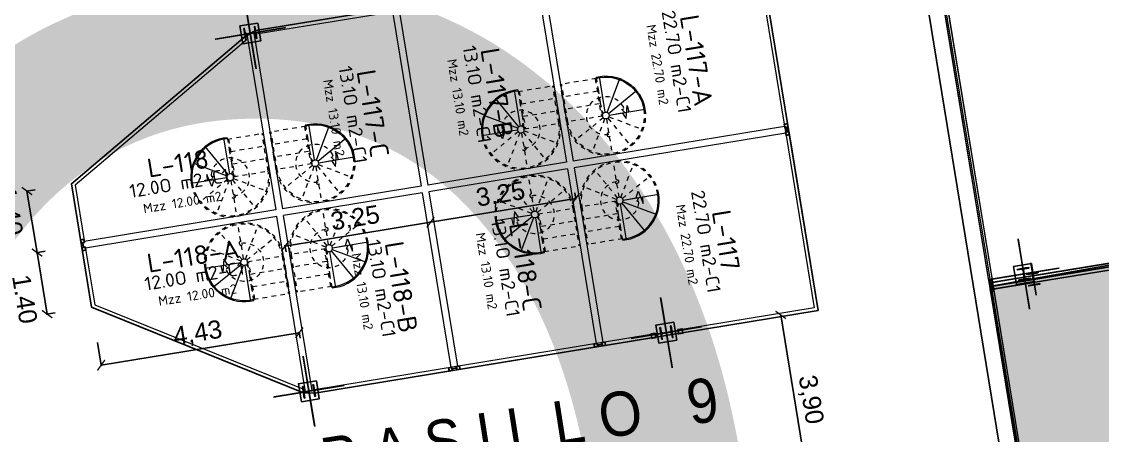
# Model space of a CAD drawing. Header units: metres. Extents: x 2 to 659295185, y -28 to 1124222152.
# Drawn here: x 655526.82 to 655550.69, y 1126626.97 to 1126636.1 of the extents above; entities that cross this region are included whole.
import ezdxf
from ezdxf.enums import TextEntityAlignment as Align

# ---------------------------------------------------------------- set-up
doc = ezdxf.new("R2010")
doc.units = ezdxf.units.M
doc.header["$MEASUREMENT"] = 0
for name, pattern in [('ACAD_ISO03W100', [30, 12, -18]), ('CCSM_C1_CUERPO BJ$0$CONTINUA', [0]), ('CCSM_C1_CUERPO HP$0$CONTINUA', [0]), ('CONTINUA', [0]), ('DASHDOT', [1, 0.5, -0.25, 0, -0.25]), ('HIDDEN', [0.375, 0.25, -0.125])]:
    doc.linetypes.add(name, pattern=pattern)
doc.layers.get('0').update_dxf_attribs({"linetype": 'CONTINUOUS'})
for name, color, linetype in [('A-PARED', 2, 'CONTINUA'), ('CCSM_C1_CUERPO BJ$0$A-AREAS COMERCIALES', 151, 'CONTINUOUS'), ('CCSM_C1_CUERPO BJ$0$A-FRENTE DE LOCAL', 4, 'CONTINUOUS'), ('CCSM_C1_CUERPO BJ$0$A-LOCAL ID', 7, 'CONTINUOUS'), ('CCSM_C1_CUERPO BJ$0$A-PARED', 2, 'CCSM_C1_CUERPO BJ$0$CONTINUA'), ('CCSM_C1_CUERPO BJ$0$ID_AREA EXACTA', 7, 'CONTINUOUS'), ('CCSM_C1_CUERPO BJ$0$ID_Nº LOCAL', 7, 'CONTINUOUS'), ('CCSM_C1_CUERPO BJ$0$ID_RUBRO', 7, 'CONTINUOUS'), ('CCSM_C1_CUERPO CK$0$A-FRENTE DE LOCAL', 4, 'CONTINUOUS'), ('CCSM_C1_CUERPO HP$0$A-MARCOS LOCALES', 4, 'CONTINUOUS'), ('CCSM_C1_CUERPO HP$0$A-PARED', 2, 'CCSM_C1_CUERPO HP$0$CONTINUA'), ('E_COTAS EJES J', 8, 'CONTINUOUS'), ('MESAS DE FERIA', 7, 'CONTINUOUS'), ('TERRENO DE TABACALERA', 50, 'CONTINUOUS'), ('TEXTOS', 7, 'CONTINUOUS')]:
    doc.layers.add(name, color=color, linetype=linetype)
doc.layers.add('XREF ESCALERAS', color=252, linetype='CONTINUOUS', lineweight=0)
doc.styles.add('ARIAL', font='txt')
doc.styles.add('CCSM_C1_CUERPO BJ$0$ROMANS', font='romans__.ttf')
doc.styles.add('CCSM_C1_CUERPO BJ$0$sigo', font='arial.ttf', dxfattribs={"width": 0.9})
doc.styles.get("Standard").update_dxf_attribs({"font": 'tahoma.ttf'})
doc.dimstyles.new('ISO-25', dxfattribs={"dimtxt": 2.5, "dimasz": 2.5, "dimexe": 1.25, "dimexo": 0.625, "dimtad": 1, "dimtxsty": 'Standard', "dimcen": 2.5, "dimadec": 0, "dimazin": 0, "dimtfac": 1, "dimtmove": 0, "dimatfit": 3, "dimfxl": 1, "dimarcsym": 0})

# ---------------------------------------------------------------- blocks, each defined once
blk = doc.blocks.new('Columna')
at = {"layer": 'A-PARED', "color": 0, "linetype": 'DASHDOT', "ltscale": 1.5}
blk.add_line((492.48, -544.392), (492.48, -543.668), dxfattribs=at)
at = {"layer": 'A-PARED', "color": 0, "linetype": 'DASHDOT'}
blk.add_line((492.713, -544.03), (492.246, -544.03), dxfattribs=at)
at = {"layer": 'A-PARED', "color": 6, "ltscale": 0.01}
blk.add_lwpolyline([(492.605, -544.16), (492.355, -544.16), (492.355, -544.15), (492.475, -544.15), (492.475, -543.91), (492.355, -543.91), (492.355, -543.9), (492.605, -543.9), (492.605, -543.91), (492.485, -543.91), (492.485, -544.15), (492.605, -544.15)], close=True, dxfattribs=at)
blk = doc.blocks.new('CCSM_C1_CUERPO BJ$0$IDENT LOCAL')
at = {"style": 'CCSM_C1_CUERPO BJ$0$ROMANS'}
for tag, height, p in [('AREA-EXACTA', 0.5, (0.587, 0.096)), ('NºLOCAL', 0.7, (1.17, 0.119)), ('RUBRO', 0.35, (0, 0)), ('USO', 0.35, (-0.587, -0.096))]:
    blk.add_attdef(tag, text='', height=height, rotation=279.3085, dxfattribs=at).set_placement(p, align=Align.BOTTOM_CENTER)
blk = doc.blocks.new('TUBO3X3')
at = {"layer": 'CCSM_C1_CUERPO HP$0$A-MARCOS LOCALES'}
for points in [[(-0.05, 0.012), (0.025, 0.012), (0.025, 0.087), (-0.05, 0.087)], [(-0.045, 0.017), (0.02, 0.017), (0.02, 0.082), (-0.045, 0.082)]]:
    blk.add_lwpolyline(points, close=True, dxfattribs=at)
blk = doc.blocks.new('SEPARADOR MINILOCAL')
at = {"layer": 'CCSM_C1_CUERPO HP$0$A-MARCOS LOCALES'}
for p, q in [((0.538, -0.043), (0.638, -0.043)), ((0.538, -0.048), (0.638, -0.048))]:
    blk.add_line(p, q, dxfattribs=at)
for p in [(0.513, -0.095), (0.688, -0.095)]:
    blk.add_blockref('TUBO3X3', p, dxfattribs=at)
blk = doc.blocks.new('4X4')
at = {"layer": 'CCSM_C1_CUERPO HP$0$A-MARCOS LOCALES'}
for points in [[(72.9, -0.215), (73, -0.215), (73, -0.115), (72.9, -0.115)], [(72.905, -0.21), (72.995, -0.21), (72.995, -0.12), (72.905, -0.12)]]:
    blk.add_lwpolyline(points, close=True, dxfattribs=at)
blk = doc.blocks.new('COLUMNAS MZZ LOCATEL')
at = {"color": 8}
for p, q in [((0, -0.774), (0, 0.774)), ((0.789, 0), (-0.789, 0))]:
    blk.add_line(p, q, dxfattribs=at)
blk.add_lwpolyline([(-0.2, 0.2), (0.2, 0.2), (0.2, -0.2), (-0.2, -0.2)], close=True)
blk = doc.blocks.new('_ArchTick')
at = {"color": 0, "linetype": 'ByBlock', "const_width": 0.15}
blk.add_lwpolyline([(-0.5, -0.5), (0.5, 0.5)], dxfattribs=at)
blk = doc.blocks.new('*D2141')
at = {"layer": 'MESAS DE FERIA', "color": 0, "lineweight": -2, "transparency": 16777216}
for p, q in [((655543.581, 1126629.631), (655543.561, 1126629.628)), ((655544.21, 1126625.78), (655543.581, 1126629.631)), ((655544.21, 1126625.78), (655544.19, 1126625.776))]:
    blk.add_line(p, q, dxfattribs=at)
at = {"layer": 'MESAS DE FERIA', "color": 0, "lineweight": -2, "transparency": 16777216, "xscale": 0.2, "yscale": 0.2, "zscale": 0.2}
for p, rotation in [((655543.581, 1126629.631), 99.2772897983029), ((655544.21, 1126625.78), 279.2772897983029)]:
    blk.add_blockref('_ArchTick', p, dxfattribs=dict(at, rotation=rotation))
at = {"layer": 'MESAS DE FERIA', "color": 0, "transparency": 16777216, "insert": (655544.225, 1126627.759), "char_height": 0.4, "attachment_point": 5, "rotation": 279.2773, "style": 'ARIAL'}
blk.add_mtext('3,90', dxfattribs=at)
blk = doc.blocks.new('ESCA')
at = {"linetype": 'ACAD_ISO03W100', "ltscale": 0.002}
for p, q in [((0.475, 0.975), (0.475, 1.775)), ((0.437, 0.965), (0.037, 1.658)), ((0.512, 0.965), (0.912, 1.658)), ((0.41, 0.937), (-0.283, 1.337)), ((0.54, 0.937), (1.233, 1.337)), ((-0.4, 0.9), (-0.4, 0.6)), ((0.4, 0.9), (-0.4, 0.9)), ((-0.375, 0.9), (-0.375, 0.06)), ((0.375, 0.06), (0.375, 0.9)), ((0.4, 0.857), (0.4, 0.9)), ((0.4, 0.77), (0.4, 0.857)), ((0.4, 0.6), (0.4, 0.77)), ((-0.4, 0.6), (-0.4, 0.3)), ((0.375, 0.62), (-0.375, 0.62)), ((0.4, 0.3), (0.4, 0.6)), ((-0.4, 0.3), (-0.4, 0.06)), ((0.375, 0.34), (-0.375, 0.34)), ((0.4, 0.035), (0.4, 0.3)), ((0.4, 0.06), (-0.4, 0.06))]:
    blk.add_line(p, q, dxfattribs=at)
for p, q in [((0.437, 0.965), (0.422, 0.953)), ((0.456, 0.972), (0.437, 0.965)), ((0.475, 0.975), (0.456, 0.972)), ((0.494, 0.972), (0.475, 0.975)), ((0.512, 0.965), (0.494, 0.972)), ((0.528, 0.953), (0.512, 0.965)), ((0.403, 0.919), (0.4, 0.9)), ((0.4, 0.9), (0.403, 0.881)), ((0.41, 0.862), (0.4, 0.857)), ((0.437, 0.835), (0.4, 0.77)), ((0.41, 0.937), (0.403, 0.919)), ((0.403, 0.881), (0.41, 0.862)), ((0.422, 0.953), (0.41, 0.937)), ((0.41, 0.862), (0.422, 0.847)), ((0.422, 0.847), (0.437, 0.835)), ((0.437, 0.835), (0.456, 0.828)), ((0.456, 0.828), (0.475, 0.825)), ((0.475, 0.825), (0.494, 0.828)), ((0.475, 0.825), (0.475, 0.025)), ((0.494, 0.828), (0.512, 0.835)), ((0.512, 0.835), (0.528, 0.847)), ((0.512, 0.835), (0.912, 0.142)), ((0.54, 0.937), (0.528, 0.953)), ((0.528, 0.847), (0.54, 0.862)), ((0.547, 0.919), (0.54, 0.937)), ((0.54, 0.862), (0.547, 0.881)), ((0.54, 0.862), (1.233, 0.463)), ((0.55, 0.9), (0.547, 0.919)), ((0.547, 0.881), (0.55, 0.9)), ((0.55, 0.9), (1.35, 0.9)), ((0.4, 0.028), (0.4, 0.035))]:
    blk.add_line(p, q)
for points in [[(0.71, 0.9), (0.841, 0.9), (0.907, 1.039), (0.976, 0.754), (0.991, 0.9)], [(0.9, 0.9), (0.848, 0.826), (0.892, 0.817)]]:
    blk.add_lwpolyline(points)
blk.add_circle((0.475, 1.325), 0.0433, dxfattribs=at)
for radius, start, end in [(0.875, 0, 180), (0.85, 0, 180), (0.425, 90, 0)]:
    blk.add_arc((0.475, 0.9), radius, start, end, dxfattribs=at)
for radius, start in [(0.875, 265.0829), (0.85, 264.9379)]:
    blk.add_arc((0.475, 0.9), radius, start, 0)
blk = doc.blocks.new('*D2142')
at = {"layer": 'MESAS DE FERIA', "color": 0, "lineweight": -2, "transparency": 16777216}
for p, q in [((655539.036, 1126632.325), (655539.059, 1126632.181)), ((655539.056, 1126632.201), (655535.848, 1126631.675)), ((655535.848, 1126631.675), (655535.845, 1126631.695))]:
    blk.add_line(p, q, dxfattribs=at)
at = {"layer": 'MESAS DE FERIA', "color": 0, "lineweight": -2, "transparency": 16777216, "xscale": 0.2, "yscale": 0.2, "zscale": 0.2}
for p, rotation in [((655539.056, 1126632.201), 9.30859276273944), ((655535.848, 1126631.675), 189.3085927627395)]:
    blk.add_blockref('_ArchTick', p, dxfattribs=dict(at, rotation=rotation))
at = {"layer": 'MESAS DE FERIA', "color": 0, "transparency": 16777216, "insert": (655537.398, 1126632.267), "char_height": 0.4, "attachment_point": 5, "rotation": 9.3086, "style": 'ARIAL'}
blk.add_mtext('3,25', dxfattribs=at)
blk = doc.blocks.new('*D2143')
at = {"layer": 'MESAS DE FERIA', "color": 0, "lineweight": -2, "transparency": 16777216}
for p, q in [((655535.848, 1126631.675), (655532.636, 1126631.149)), ((655535.848, 1126631.675), (655535.845, 1126631.695)), ((655532.657, 1126631.026), (655532.633, 1126631.169))]:
    blk.add_line(p, q, dxfattribs=at)
at = {"layer": 'MESAS DE FERIA', "color": 0, "lineweight": -2, "transparency": 16777216, "xscale": 0.2, "yscale": 0.2, "zscale": 0.2}
for p, rotation in [((655535.848, 1126631.675), 9.30859276273944), ((655532.636, 1126631.149), 189.3085927627395)]:
    blk.add_blockref('_ArchTick', p, dxfattribs=dict(at, rotation=rotation))
at = {"layer": 'MESAS DE FERIA', "color": 0, "transparency": 16777216, "insert": (655534.188, 1126631.741), "char_height": 0.4, "attachment_point": 5, "rotation": 9.3086, "style": 'ARIAL'}
blk.add_mtext('3,25', dxfattribs=at)
blk = doc.blocks.new('*D2144')
at = {"layer": 'MESAS DE FERIA', "color": 0, "lineweight": -2, "transparency": 16777216}
for p, q in [((655532.95, 1126629.238), (655528.573, 1126628.521)), ((655532.97, 1126629.115), (655532.946, 1126629.258)), ((655528.573, 1126628.521), (655528.577, 1126628.501))]:
    blk.add_line(p, q, dxfattribs=at)
at = {"layer": 'MESAS DE FERIA', "color": 0, "lineweight": -2, "transparency": 16777216, "xscale": 0.2, "yscale": 0.2, "zscale": 0.2}
for p, rotation in [((655532.95, 1126629.238), 9.30859276273944), ((655528.573, 1126628.521), 189.3085927627395)]:
    blk.add_blockref('_ArchTick', p, dxfattribs=dict(at, rotation=rotation))
at = {"layer": 'MESAS DE FERIA', "color": 0, "transparency": 16777216, "insert": (655530.708, 1126629.208), "char_height": 0.4, "attachment_point": 5, "rotation": 9.3086, "style": 'ARIAL'}
blk.add_mtext('4,43', dxfattribs=at)
blk = doc.blocks.new('*D2172')
at = {"layer": 'MESAS DE FERIA', "color": 0, "lineweight": -2, "transparency": 16777216}
for p, q in [((655527.113, 1126632.392), (655526.916, 1126632.36)), ((655526.935, 1126632.363), (655527.158, 1126631.006)), ((655527.335, 1126631.036), (655527.138, 1126631.003))]:
    blk.add_line(p, q, dxfattribs=at)
at = {"layer": 'MESAS DE FERIA', "color": 0, "lineweight": -2, "transparency": 16777216, "xscale": 0.2, "yscale": 0.2, "zscale": 0.2}
for p, rotation in [((655526.935, 1126632.363), 99.30859275615718), ((655527.158, 1126631.006), 279.3085927561572)]:
    blk.add_blockref('_ArchTick', p, dxfattribs=dict(at, rotation=rotation))
at = {"layer": 'MESAS DE FERIA', "color": 0, "transparency": 16777216, "insert": (655526.569, 1126631.92), "char_height": 0.4, "attachment_point": 5, "rotation": 279.3086, "style": 'ARIAL'}
blk.add_mtext('1.40', dxfattribs=at)
blk = doc.blocks.new('*D2147')
at = {"layer": 'MESAS DE FERIA', "color": 0, "lineweight": -2, "transparency": 16777216}
for p, q in [((655527.335, 1126631.036), (655527.138, 1126631.003)), ((655527.38, 1126629.649), (655527.158, 1126631.006)), ((655527.558, 1126629.679), (655527.361, 1126629.646))]:
    blk.add_line(p, q, dxfattribs=at)
at = {"layer": 'MESAS DE FERIA', "color": 0, "lineweight": -2, "transparency": 16777216, "xscale": 0.2, "yscale": 0.2, "zscale": 0.2}
for p, rotation in [((655527.158, 1126631.006), 99.30859275615718), ((655527.38, 1126629.649), 279.3085927561572)]:
    blk.add_blockref('_ArchTick', p, dxfattribs=dict(at, rotation=rotation))
at = {"layer": 'MESAS DE FERIA', "color": 0, "transparency": 16777216, "insert": (655526.887, 1126629.979), "char_height": 0.4, "attachment_point": 5, "rotation": 279.3086, "style": 'ARIAL'}
blk.add_mtext('1.40', dxfattribs=at)

msp = doc.modelspace()

# ---------------------------------------------------------------- hatches: boundary and pattern name
msp.add_hatch(color=4).paths.add_polyline_path([(655550.2146, 1126618.417), (655554.4214, 1126619.1066), (655554.4093, 1126619.1806), (655555.8353, 1126619.4143), (655553.8917, 1126631.272), (655548.2315, 1126630.2689), (655550.1752, 1126618.4105)])

# ---------------------------------------------------------------- linework, layer by layer
for points in [[(655550.2146, 1126618.417), (655554.4214, 1126619.1066), (655554.4093, 1126619.1806), (655555.8353, 1126619.4143), (655553.8917, 1126631.272), (655548.2315, 1126630.2689), (655550.1752, 1126618.4105), (655550.2146, 1126618.417)], [(655552.4034, 1126630.9526), (655553.0505, 1126627.0048), (655548.8835, 1126626.3218), (655548.2315, 1126630.2689), (655552.4034, 1126630.9526)]]:
    msp.add_lwpolyline(points)
at = {"layer": 'A-PARED', "lineweight": 5}
for p, q in [((655549.1549, 1126630.4956), (655573.4833, 1126634.4832)), ((655548.2588, 1126630.3494), (655549.1449, 1126630.4946)), ((655548.2831, 1126630.2014), (655548.2588, 1126630.3494)), ((655548.2831, 1126630.2014), (655549.1692, 1126630.3466))]:
    msp.add_line(p, q, dxfattribs=at)
at = {"layer": 'CCSM_C1_CUERPO BJ$0$A-AREAS COMERCIALES', "lineweight": 5}
msp.add_lwpolyline([(655569.7353, 1126658.2886), (655572.2418, 1126642.9965), (655572.4876, 1126641.4968), (655573.5778, 1126634.4205), (655569.2721, 1126633.7194), (655567.7062, 1126633.4685), (655548.2343, 1126630.2519), (655546.914, 1126638.3068), (655552.6603, 1126639.2487), (655550.0681, 1126655.0653)], close=True, dxfattribs=at)
at = {"layer": 'CCSM_C1_CUERPO BJ$0$A-FRENTE DE LOCAL', "lineweight": 5}
msp.add_line((655543.0354, 1126637.638), (655543.6583, 1126633.8376), dxfattribs=at)
for points in [[(655548.8239, 1126626.4384), (655546.2527, 1126642.1252)], [(655546.3267, 1126642.1373), (655548.8979, 1126626.4505)], [(655548.1767, 1126630.3866), (655546.8997, 1126638.1778)], [(655546.9737, 1126638.1899), (655548.2507, 1126630.3988)], [(655543.0973, 1126637.7241), (655543.7323, 1126633.8497)], [(655531.9841, 1126635.9027), (655539.4191, 1126637.1213)], [(655531.9962, 1126635.8287), (655539.4312, 1126637.0473)], [(655528.1316, 1126631.2167), (655527.9172, 1126632.5243), (655531.752, 1126635.7729)], [(655531.7662, 1126635.6866), (655527.9981, 1126632.4945), (655528.2056, 1126631.2288)], [(655543.6988, 1126633.5909), (655544.3216, 1126629.7905)], [(655543.7728, 1126633.603), (655544.4078, 1126629.7286)], [(655533.0404, 1126627.9127), (655528.3637, 1126629.8006), (655528.1477, 1126631.118)], [(655528.2217, 1126631.1301), (655528.4309, 1126629.8544), (655533.0262, 1126627.9993)], [(655544.3216, 1126629.7905), (655541.4083, 1126629.313)], [(655544.4078, 1126629.7286), (655541.4204, 1126629.2389)], [(655540.7175, 1126629.1998), (655533.2825, 1126627.9812)], [(655540.7296, 1126629.1257), (655533.2946, 1126627.9072)]]:
    msp.add_lwpolyline(points, dxfattribs=at)
at = {"layer": 'CCSM_C1_CUERPO BJ$0$A-PARED', "lineweight": 5}
for p, q in [((655538.2183, 1126636.8485), (655538.8493, 1126632.9988)), ((655538.3663, 1126636.8728), (655538.9973, 1126633.023)), ((655535.0073, 1126636.3222), (655535.6383, 1126632.4724)), ((655535.1553, 1126636.3464), (655535.7863, 1126632.4967)), ((655531.7947, 1126635.8249), (655532.4303, 1126631.9467)), ((655531.9427, 1126635.8491), (655532.5784, 1126631.9709)), ((655543.6664, 1126633.7883), (655538.9973, 1126633.023)), ((655543.6907, 1126633.6402), (655539.0216, 1126632.875)), ((655538.8493, 1126632.9988), (655535.7863, 1126632.4967)), ((655538.8736, 1126632.8507), (655535.8106, 1126632.3487)), ((655538.8736, 1126632.8507), (655539.5046, 1126629.0009)), ((655539.0216, 1126632.875), (655539.6526, 1126629.0252)), ((655535.6383, 1126632.4725), (655532.5784, 1126631.9709)), ((655535.6626, 1126632.3244), (655532.6026, 1126631.8228)), ((655535.6626, 1126632.3244), (655536.2936, 1126628.4746)), ((655535.8106, 1126632.3487), (655536.4416, 1126628.4989)), ((655532.4303, 1126631.9467), (655528.2015, 1126631.2536)), ((655532.4546, 1126631.7986), (655528.2258, 1126631.1055)), ((655533.0875, 1126627.9376), (655532.4546, 1126631.7986)), ((655533.2355, 1126627.9619), (655532.6026, 1126631.8229)), ((655528.2258, 1126631.1053), (655528.2258, 1126631.1055)), ((655539.6526, 1126629.0252), (655539.5046, 1126629.0009)), ((655536.4416, 1126628.4989), (655536.2936, 1126628.4746))]:
    msp.add_line(p, q, dxfattribs=at)
msp.add_lwpolyline([(655543.6664, 1126633.7883), (655543.6907, 1126633.6402)], dxfattribs=at)
at = {"layer": 'CCSM_C1_CUERPO CK$0$A-FRENTE DE LOCAL', "lineweight": 5}
for p, q in [((655548.2172, 1126630.1399), (655548.8238, 1126626.4388)), ((655548.2912, 1126630.152), (655548.8978, 1126626.4509))]:
    msp.add_line(p, q, dxfattribs=at)
at = {"layer": 'CCSM_C1_CUERPO HP$0$A-PARED'}
for p, q in [((655548.1849, 1126630.3366), (655573.4855, 1126634.4836)), ((655548.2092, 1126630.1886), (655553.9159, 1126631.124))]:
    msp.add_line(p, q, dxfattribs=at)
at = {"layer": 'E_COTAS EJES J'}
for p, q in [((655531.7426, 1126636.6041), (655531.9929, 1126635.0772)), ((655531.7426, 1126636.6041), (655531.9929, 1126635.0772)), ((655532.6462, 1126635.9682), (655531.0893, 1126635.713)), ((655532.6462, 1126635.9682), (655531.0893, 1126635.713)), ((655531.7356, 1126635.9507), (655531.7232, 1126635.9487)), ((655531.7356, 1126635.9507), (655531.7232, 1126635.9487)), ((655531.7232, 1126635.9487), (655531.7653, 1126635.6921)), ((655531.7232, 1126635.9487), (655531.7653, 1126635.6921)), ((655531.7588, 1126635.7316), (655531.7297, 1126635.9092)), ((655531.7588, 1126635.7316), (655531.7297, 1126635.9092)), ((655531.752, 1126635.8503), (655531.7356, 1126635.9507)), ((655531.752, 1126635.8503), (655531.7356, 1126635.9507)), ((655531.7358, 1126635.9495), (655531.7519, 1126635.8508)), ((655531.7358, 1126635.9495), (655531.7519, 1126635.8508)), ((655531.7519, 1126635.8508), (655531.7807, 1126635.8302)), ((655531.7519, 1126635.8508), (655531.7807, 1126635.8302)), ((655531.7554, 1126635.8413), (655531.752, 1126635.8503)), ((655531.7554, 1126635.8413), (655531.752, 1126635.8503)), ((655531.7619, 1126635.8344), (655531.7554, 1126635.8413)), ((655531.7619, 1126635.8344), (655531.7554, 1126635.8413)), ((655531.7819, 1126635.8228), (655531.7612, 1126635.794)), ((655531.7819, 1126635.8228), (655531.7612, 1126635.794)), ((655531.7615, 1126635.8041), (655531.7654, 1126635.8128)), ((655531.7615, 1126635.8041), (655531.7654, 1126635.8128)), ((655531.7706, 1126635.8304), (655531.7619, 1126635.8344)), ((655531.7706, 1126635.8304), (655531.7619, 1126635.8344)), ((655531.7654, 1126635.8128), (655531.7724, 1126635.8193)), ((655531.7654, 1126635.8128), (655531.7724, 1126635.8193)), ((655531.7802, 1126635.8301), (655531.7706, 1126635.8304)), ((655531.7802, 1126635.8301), (655531.7706, 1126635.8304)), ((655531.7724, 1126635.8193), (655531.7814, 1126635.8227)), ((655531.7724, 1126635.8193), (655531.7814, 1126635.8227)), ((655531.9538, 1126635.8585), (655531.7802, 1126635.8301)), ((655531.9538, 1126635.8585), (655531.7802, 1126635.8301)), ((655531.7807, 1126635.8302), (655531.9534, 1126635.8585)), ((655531.7807, 1126635.8302), (655531.9534, 1126635.8585)), ((655531.7814, 1126635.8227), (655531.9551, 1126635.8511)), ((655531.7814, 1126635.8227), (655531.9551, 1126635.8511)), ((655531.9546, 1126635.8511), (655531.7819, 1126635.8228)), ((655531.9546, 1126635.8511), (655531.7819, 1126635.8228)), ((655531.9534, 1126635.8585), (655531.974, 1126635.8872)), ((655531.9534, 1126635.8585), (655531.974, 1126635.8872)), ((655531.9628, 1126635.8619), (655531.9538, 1126635.8585)), ((655531.9628, 1126635.8619), (655531.9538, 1126635.8585)), ((655531.9833, 1126635.8304), (655531.9546, 1126635.8511)), ((655531.9833, 1126635.8304), (655531.9546, 1126635.8511)), ((655531.9551, 1126635.8511), (655531.9646, 1126635.8508)), ((655531.9551, 1126635.8511), (655531.9646, 1126635.8508)), ((655531.9699, 1126635.9891), (655531.9576, 1126635.9871)), ((655531.9699, 1126635.9891), (655531.9576, 1126635.9871)), ((655531.9576, 1126635.9871), (655531.9741, 1126635.8867)), ((655531.9576, 1126635.9871), (655531.9741, 1126635.8867)), ((655531.974, 1126635.8872), (655531.9578, 1126635.9859)), ((655531.974, 1126635.8872), (655531.9578, 1126635.9859)), ((655531.9698, 1126635.8684), (655531.9628, 1126635.8619)), ((655531.9698, 1126635.8684), (655531.9628, 1126635.8619)), ((655531.9646, 1126635.8508), (655531.9733, 1126635.8469)), ((655531.9646, 1126635.8508), (655531.9733, 1126635.8469)), ((655531.9737, 1126635.8771), (655531.9698, 1126635.8684)), ((655531.9737, 1126635.8771), (655531.9698, 1126635.8684)), ((655532.012, 1126635.7325), (655531.9699, 1126635.9891)), ((655532.012, 1126635.7325), (655531.9699, 1126635.9891)), ((655531.9733, 1126635.8469), (655531.9798, 1126635.8399)), ((655531.9733, 1126635.8469), (655531.9798, 1126635.8399)), ((655531.9741, 1126635.8867), (655531.9737, 1126635.8771)), ((655531.9741, 1126635.8867), (655531.9737, 1126635.8771)), ((655531.9764, 1126635.9496), (655532.0055, 1126635.772)), ((655531.9764, 1126635.9496), (655532.0055, 1126635.772)), ((655531.9798, 1126635.8399), (655531.9832, 1126635.8309)), ((655531.9798, 1126635.8399), (655531.9832, 1126635.8309)), ((655531.9832, 1126635.8309), (655531.9997, 1126635.7305)), ((655531.9832, 1126635.8309), (655531.9997, 1126635.7305)), ((655531.9995, 1126635.7317), (655531.9833, 1126635.8304)), ((655531.9995, 1126635.7317), (655531.9833, 1126635.8304)), ((655531.7612, 1126635.7945), (655531.7615, 1126635.8041)), ((655531.7612, 1126635.7945), (655531.7615, 1126635.8041)), ((655531.7776, 1126635.6941), (655531.7612, 1126635.7945)), ((655531.7776, 1126635.6941), (655531.7612, 1126635.7945)), ((655531.7612, 1126635.794), (655531.7774, 1126635.6954)), ((655531.7612, 1126635.794), (655531.7774, 1126635.6954)), ((655548.8259, 1126631.2974), (655549.0762, 1126629.7705)), ((655549.7295, 1126630.6615), (655548.1726, 1126630.4064)), ((655549.059, 1126630.6783), (655548.8024, 1126630.6363)), ((655548.8024, 1126630.6363), (655548.8044, 1126630.6239)), ((655548.8044, 1126630.6239), (655548.9048, 1126630.6404)), ((655548.9043, 1126630.6403), (655548.8057, 1126630.6241)), ((655548.837, 1126630.6419), (655548.8715, 1126630.6476)), ((655548.8715, 1126630.6476), (655548.9899, 1126630.667)), ((655548.9331, 1126630.6197), (655548.9043, 1126630.6403)), ((655548.9048, 1126630.6404), (655548.9144, 1126630.6401)), ((655548.9144, 1126630.6401), (655548.9231, 1126630.6361)), ((655548.9231, 1126630.6361), (655548.9296, 1126630.6291)), ((655548.9296, 1126630.6291), (655548.933, 1126630.6202)), ((655548.933, 1126630.6202), (655548.9615, 1126630.4465)), ((655548.9614, 1126630.447), (655548.9331, 1126630.6197)), ((655548.9404, 1126630.6214), (655548.9407, 1126630.6309)), ((655548.9689, 1126630.4477), (655548.9404, 1126630.6214)), ((655548.9611, 1126630.6496), (655548.9405, 1126630.6209)), ((655548.9405, 1126630.6209), (655548.9688, 1126630.4482)), ((655548.9407, 1126630.6309), (655548.9447, 1126630.6396)), ((655548.9447, 1126630.6396), (655548.9517, 1126630.6462)), ((655548.9517, 1126630.6462), (655548.9606, 1126630.6495)), ((655548.9606, 1126630.6495), (655549.061, 1126630.666)), ((655549.0598, 1126630.6658), (655548.9611, 1126630.6496)), ((655548.9899, 1126630.667), (655549.0244, 1126630.6727)), ((655549.061, 1126630.666), (655549.059, 1126630.6783)), ((655548.9412, 1126630.4184), (655548.8408, 1126630.4019)), ((655548.8408, 1126630.4019), (655548.8429, 1126630.3896)), ((655548.8421, 1126630.4021), (655548.9407, 1126630.4183)), ((655548.8429, 1126630.3896), (655549.0994, 1126630.4316)), ((655548.9119, 1126630.4009), (655548.8774, 1126630.3952)), ((655549.0303, 1126630.4203), (655548.9119, 1126630.4009)), ((655548.9407, 1126630.4183), (655548.9614, 1126630.447)), ((655548.9502, 1126630.4217), (655548.9412, 1126630.4184)), ((655548.9572, 1126630.4282), (655548.9502, 1126630.4217)), ((655548.9611, 1126630.4369), (655548.9572, 1126630.4282)), ((655548.9615, 1126630.4465), (655548.9611, 1126630.4369)), ((655548.9688, 1126630.4482), (655548.9975, 1126630.4276)), ((655548.9722, 1126630.4388), (655548.9689, 1126630.4477)), ((655548.9787, 1126630.4318), (655548.9722, 1126630.4388)), ((655548.9874, 1126630.4278), (655548.9787, 1126630.4318)), ((655548.997, 1126630.4275), (655548.9874, 1126630.4278)), ((655549.0974, 1126630.4439), (655548.997, 1126630.4275)), ((655548.9975, 1126630.4276), (655549.0962, 1126630.4437)), ((655549.0649, 1126630.4259), (655549.0303, 1126630.4203)), ((655549.0994, 1126630.4316), (655549.0974, 1126630.4439)), ((655540.9311, 1126630.0035), (655541.1814, 1126628.4765)), ((655540.9311, 1126630.0035), (655541.1814, 1126628.4765)), ((655541.8347, 1126629.3676), (655540.2778, 1126629.1124)), ((655541.8347, 1126629.3676), (655540.2778, 1126629.1124)), ((655541.1586, 1126629.3885), (655541.1463, 1126629.3864)), ((655541.1586, 1126629.3885), (655541.1463, 1126629.3864)), ((655541.1463, 1126629.3864), (655541.1627, 1126629.286)), ((655541.1463, 1126629.3864), (655541.1627, 1126629.286)), ((655541.1626, 1126629.2865), (655541.1465, 1126629.3852)), ((655541.1626, 1126629.2865), (655541.1465, 1126629.3852)), ((655541.2006, 1126629.1319), (655541.1586, 1126629.3885)), ((655541.2006, 1126629.1319), (655541.1586, 1126629.3885)), ((655540.9242, 1126629.35), (655540.9119, 1126629.348)), ((655540.9242, 1126629.35), (655540.9119, 1126629.348)), ((655540.9119, 1126629.348), (655540.9539, 1126629.0914)), ((655540.9119, 1126629.348), (655540.9539, 1126629.0914)), ((655540.9475, 1126629.1309), (655540.9184, 1126629.3085)), ((655540.9475, 1126629.1309), (655540.9184, 1126629.3085)), ((655540.9407, 1126629.2496), (655540.9242, 1126629.35)), ((655540.9407, 1126629.2496), (655540.9242, 1126629.35)), ((655540.9244, 1126629.3488), (655540.9406, 1126629.2501)), ((655540.9244, 1126629.3488), (655540.9406, 1126629.2501)), ((655540.9406, 1126629.2501), (655540.9693, 1126629.2295)), ((655540.9406, 1126629.2501), (655540.9693, 1126629.2295)), ((655540.944, 1126629.2407), (655540.9407, 1126629.2496)), ((655540.944, 1126629.2407), (655540.9407, 1126629.2496)), ((655540.9506, 1126629.2337), (655540.944, 1126629.2407)), ((655540.9506, 1126629.2337), (655540.944, 1126629.2407)), ((655540.9498, 1126629.1939), (655540.9501, 1126629.2034)), ((655540.9498, 1126629.1939), (655540.9501, 1126629.2034)), ((655540.9663, 1126629.0935), (655540.9498, 1126629.1939)), ((655540.9663, 1126629.0935), (655540.9498, 1126629.1939)), ((655540.9705, 1126629.2221), (655540.9499, 1126629.1934)), ((655540.9705, 1126629.2221), (655540.9499, 1126629.1934)), ((655540.9499, 1126629.1934), (655540.9661, 1126629.0947)), ((655540.9499, 1126629.1934), (655540.9661, 1126629.0947)), ((655540.9501, 1126629.2034), (655540.9541, 1126629.2121)), ((655540.9501, 1126629.2034), (655540.9541, 1126629.2121)), ((655540.9593, 1126629.2297), (655540.9506, 1126629.2337)), ((655540.9593, 1126629.2297), (655540.9506, 1126629.2337)), ((655540.9541, 1126629.2121), (655540.9611, 1126629.2187)), ((655540.9541, 1126629.2121), (655540.9611, 1126629.2187)), ((655540.9688, 1126629.2294), (655540.9593, 1126629.2297)), ((655540.9688, 1126629.2294), (655540.9593, 1126629.2297)), ((655540.9611, 1126629.2187), (655540.97, 1126629.222)), ((655540.9611, 1126629.2187), (655540.97, 1126629.222)), ((655541.1425, 1126629.2579), (655540.9688, 1126629.2294)), ((655541.1425, 1126629.2579), (655540.9688, 1126629.2294)), ((655540.9693, 1126629.2295), (655541.142, 1126629.2578)), ((655540.9693, 1126629.2295), (655541.142, 1126629.2578)), ((655540.97, 1126629.222), (655541.1437, 1126629.2505)), ((655540.97, 1126629.222), (655541.1437, 1126629.2505)), ((655541.1432, 1126629.2504), (655540.9705, 1126629.2221)), ((655541.1432, 1126629.2504), (655540.9705, 1126629.2221)), ((655541.142, 1126629.2578), (655541.1626, 1126629.2865)), ((655541.142, 1126629.2578), (655541.1626, 1126629.2865)), ((655541.1514, 1126629.2612), (655541.1425, 1126629.2579)), ((655541.1514, 1126629.2612), (655541.1425, 1126629.2579)), ((655541.1719, 1126629.2298), (655541.1432, 1126629.2504)), ((655541.1719, 1126629.2298), (655541.1432, 1126629.2504)), ((655541.1437, 1126629.2505), (655541.1533, 1126629.2502)), ((655541.1437, 1126629.2505), (655541.1533, 1126629.2502)), ((655541.1584, 1126629.2678), (655541.1514, 1126629.2612)), ((655541.1584, 1126629.2678), (655541.1514, 1126629.2612)), ((655541.1533, 1126629.2502), (655541.162, 1126629.2462)), ((655541.1533, 1126629.2502), (655541.162, 1126629.2462)), ((655541.1624, 1126629.2765), (655541.1584, 1126629.2678)), ((655541.1624, 1126629.2765), (655541.1584, 1126629.2678)), ((655541.162, 1126629.2462), (655541.1685, 1126629.2392)), ((655541.162, 1126629.2462), (655541.1685, 1126629.2392)), ((655541.1627, 1126629.286), (655541.1624, 1126629.2765)), ((655541.1627, 1126629.286), (655541.1624, 1126629.2765)), ((655541.1651, 1126629.349), (655541.1942, 1126629.1713)), ((655541.1651, 1126629.349), (655541.1942, 1126629.1713)), ((655541.1685, 1126629.2392), (655541.1718, 1126629.2303)), ((655541.1685, 1126629.2392), (655541.1718, 1126629.2303)), ((655541.1718, 1126629.2303), (655541.1883, 1126629.1299)), ((655541.1718, 1126629.2303), (655541.1883, 1126629.1299)), ((655541.1881, 1126629.1311), (655541.1719, 1126629.2298)), ((655541.1881, 1126629.1311), (655541.1719, 1126629.2298)), ((655541.1883, 1126629.1299), (655541.2006, 1126629.1319)), ((655541.1883, 1126629.1299), (655541.2006, 1126629.1319)), ((655540.9539, 1126629.0914), (655540.9663, 1126629.0935)), ((655540.9539, 1126629.0914), (655540.9663, 1126629.0935)), ((655533.0365, 1126628.7095), (655533.2867, 1126627.1825)), ((655533.0365, 1126628.7095), (655533.2867, 1126627.1825)), ((655533.9401, 1126628.0736), (655532.3831, 1126627.8184)), ((655533.9401, 1126628.0736), (655532.3831, 1126627.8184))]:
    msp.add_line(p, q, dxfattribs=at)
for points in [[(655531.7653, 1126635.6921), (655531.7776, 1126635.6941), (655531.7612, 1126635.7945), (655531.7615, 1126635.8041), (655531.7654, 1126635.8128), (655531.7724, 1126635.8193), (655531.7814, 1126635.8227), (655531.9551, 1126635.8511), (655531.9646, 1126635.8508), (655531.9733, 1126635.8469), (655531.9798, 1126635.8399), (655531.9832, 1126635.8309), (655531.9997, 1126635.7305), (655532.012, 1126635.7325), (655531.9699, 1126635.9891), (655531.9576, 1126635.9871), (655531.9741, 1126635.8867), (655531.9737, 1126635.8771), (655531.9698, 1126635.8684), (655531.9628, 1126635.8619), (655531.9538, 1126635.8585), (655531.7802, 1126635.8301), (655531.7706, 1126635.8304), (655531.7619, 1126635.8343), (655531.7554, 1126635.8413), (655531.752, 1126635.8503), (655531.7356, 1126635.9507), (655531.7232, 1126635.9487), (655531.7653, 1126635.6921)], [(655531.7653, 1126635.6921), (655531.7776, 1126635.6941), (655531.7612, 1126635.7945), (655531.7615, 1126635.8041), (655531.7654, 1126635.8128), (655531.7724, 1126635.8193), (655531.7814, 1126635.8227), (655531.9551, 1126635.8511), (655531.9646, 1126635.8508), (655531.9733, 1126635.8469), (655531.9798, 1126635.8399), (655531.9832, 1126635.8309), (655531.9997, 1126635.7305), (655532.012, 1126635.7325), (655531.9699, 1126635.9891), (655531.9576, 1126635.9871), (655531.9741, 1126635.8867), (655531.9737, 1126635.8771), (655531.9698, 1126635.8684), (655531.9628, 1126635.8619), (655531.9538, 1126635.8585), (655531.7802, 1126635.8301), (655531.7706, 1126635.8304), (655531.7619, 1126635.8343), (655531.7554, 1126635.8413), (655531.752, 1126635.8503), (655531.7356, 1126635.9507), (655531.7232, 1126635.9487), (655531.7653, 1126635.6921)], [(655548.8024, 1126630.6363), (655548.8044, 1126630.6239), (655548.9048, 1126630.6404), (655548.9144, 1126630.6401), (655548.9231, 1126630.6361), (655548.9296, 1126630.6291), (655548.933, 1126630.6202), (655548.9615, 1126630.4465), (655548.9611, 1126630.4369), (655548.9572, 1126630.4282), (655548.9502, 1126630.4217), (655548.9412, 1126630.4183), (655548.8408, 1126630.4019), (655548.8429, 1126630.3896), (655549.0994, 1126630.4316), (655549.0974, 1126630.4439), (655548.997, 1126630.4275), (655548.9874, 1126630.4278), (655548.9787, 1126630.4318), (655548.9722, 1126630.4387), (655548.9689, 1126630.4477), (655548.9404, 1126630.6214), (655548.9407, 1126630.6309), (655548.9447, 1126630.6396), (655548.9517, 1126630.6462), (655548.9606, 1126630.6495), (655549.061, 1126630.666), (655549.059, 1126630.6783), (655548.8024, 1126630.6363)], [(655540.9539, 1126629.0914), (655540.9663, 1126629.0935), (655540.9498, 1126629.1939), (655540.9501, 1126629.2034), (655540.9541, 1126629.2121), (655540.9611, 1126629.2187), (655540.97, 1126629.222), (655541.1437, 1126629.2505), (655541.1533, 1126629.2502), (655541.162, 1126629.2462), (655541.1685, 1126629.2392), (655541.1719, 1126629.2303), (655541.1883, 1126629.1298), (655541.2006, 1126629.1319), (655541.1586, 1126629.3885), (655541.1463, 1126629.3864), (655541.1627, 1126629.286), (655541.1624, 1126629.2765), (655541.1584, 1126629.2678), (655541.1515, 1126629.2612), (655541.1425, 1126629.2579), (655540.9688, 1126629.2294), (655540.9593, 1126629.2297), (655540.9506, 1126629.2337), (655540.944, 1126629.2407), (655540.9407, 1126629.2496), (655540.9242, 1126629.35), (655540.9119, 1126629.348), (655540.9539, 1126629.0914)], [(655540.9539, 1126629.0914), (655540.9663, 1126629.0935), (655540.9498, 1126629.1939), (655540.9501, 1126629.2034), (655540.9541, 1126629.2121), (655540.9611, 1126629.2187), (655540.97, 1126629.222), (655541.1437, 1126629.2505), (655541.1533, 1126629.2502), (655541.162, 1126629.2462), (655541.1685, 1126629.2392), (655541.1719, 1126629.2303), (655541.1883, 1126629.1298), (655541.2006, 1126629.1319), (655541.1586, 1126629.3885), (655541.1463, 1126629.3864), (655541.1627, 1126629.286), (655541.1624, 1126629.2765), (655541.1584, 1126629.2678), (655541.1515, 1126629.2612), (655541.1425, 1126629.2579), (655540.9688, 1126629.2294), (655540.9593, 1126629.2297), (655540.9506, 1126629.2337), (655540.944, 1126629.2407), (655540.9407, 1126629.2496), (655540.9242, 1126629.35), (655540.9119, 1126629.348), (655540.9539, 1126629.0914)], [(655533.0173, 1126628.0541), (655533.0592, 1126627.7975), (655533.0726, 1126627.7997), (655533.0512, 1126627.9241), (655533.2732, 1126627.9604), (655533.2926, 1126627.8357), (655533.306, 1126627.8379), (655533.264, 1126628.0945), (655533.2507, 1126628.0923), (655533.272, 1126627.9678), (655533.0499, 1126627.9315), (655533.0306, 1126628.0563)]]:
    msp.add_lwpolyline(points, close=True, dxfattribs=at)
at = {"layer": 'MESAS DE FERIA'}
msp.add_line((655528.5734, 1126628.5208), (655528.491, 1126629.0237), dxfattribs=at)
msp.add_lwpolyline([(655544.4078, 1126629.7286), (655533.2946, 1126627.907), (655533.0404, 1126627.9127), (655528.3637, 1126629.8006), (655527.9172, 1126632.5243), (655531.752, 1126635.7729), (655531.9841, 1126635.9027), (655543.0973, 1126637.7241)], close=True, dxfattribs=at)
at = {"layer": 'TERRENO DE TABACALERA', "lineweight": -3}
msp.add_line((655506, 1126886), (655577, 1126452), dxfattribs=at)
msp.add_lwpolyline([(655506, 1126886), (655577, 1126452), (655577, 1126452), (655590, 1126449), (656087, 1126341), (656087, 1126341), (656113, 1126403), (656125, 1126444), (656126, 1126472), (656121, 1126555), (656125, 1126569), (656147, 1126631), (656203, 1126760), (656210, 1126776)], dxfattribs=at)

# ---------------------------------------------------------------- block references
at = {"lineweight": 5}
ref = msp.add_blockref('CCSM_C1_CUERPO BJ$0$IDENT LOCAL', (655540.5502, 1126635.0557), dxfattribs=dict(at, xscale=0.5950000000319546, yscale=0.5950000000319546, zscale=0.5950000000319546, rotation=359.9864695036445))
ref.add_attrib('NºLOCAL', 'L-117-A', dxfattribs={"layer": 'CCSM_C1_CUERPO BJ$0$ID_Nº LOCAL', "height": 0.4165, "rotation": 279.29492, "style": 'CCSM_C1_CUERPO BJ$0$ROMANS'}).set_placement((655541.3928, 1126635.1936), align=Align.BOTTOM_CENTER)
ref.add_attrib('RUBRO', 'Mzz 22.70 m2', dxfattribs={"layer": 'CCSM_C1_CUERPO BJ$0$ID_RUBRO', "height": 0.20825, "rotation": 279.29492, "style": 'CCSM_C1_CUERPO BJ$0$ROMANS'}).set_placement((655540.6967, 1126635.1227), align=Align.BOTTOM_CENTER)
ref.add_attrib('AREA-EXACTA', '22.7O m2-C1', dxfattribs={"layer": 'CCSM_C1_CUERPO BJ$0$ID_AREA EXACTA', "height": 0.2975, "rotation": 279.29492, "style": 'CCSM_C1_CUERPO BJ$0$ROMANS'}).set_placement((655541.0461, 1126635.1799), align=Align.BOTTOM_CENTER)
ref = msp.add_blockref('CCSM_C1_CUERPO BJ$0$IDENT LOCAL', (655536.1459, 1126634.3338), dxfattribs=dict(at, xscale=0.5950000000319546, yscale=0.5950000000319546, zscale=0.5950000000319546, rotation=359.9864695036445))
ref.add_attrib('NºLOCAL', 'L-117-B', dxfattribs={"layer": 'CCSM_C1_CUERPO BJ$0$ID_Nº LOCAL', "height": 0.4165, "rotation": 279.29492, "style": 'CCSM_C1_CUERPO BJ$0$ROMANS'}).set_placement((655536.9885, 1126634.4717), align=Align.BOTTOM_CENTER)
ref.add_attrib('RUBRO', 'Mzz 13.10 m2', dxfattribs={"layer": 'CCSM_C1_CUERPO BJ$0$ID_RUBRO', "height": 0.20825, "rotation": 279.29492, "style": 'CCSM_C1_CUERPO BJ$0$ROMANS'}).set_placement((655536.2924, 1126634.4008), align=Align.BOTTOM_CENTER)
ref.add_attrib('AREA-EXACTA', '13.1O m2-C1', dxfattribs={"layer": 'CCSM_C1_CUERPO BJ$0$ID_AREA EXACTA', "height": 0.2975, "rotation": 279.29492, "style": 'CCSM_C1_CUERPO BJ$0$ROMANS'}).set_placement((655536.6418, 1126634.458), align=Align.BOTTOM_CENTER)
ref = msp.add_blockref('CCSM_C1_CUERPO BJ$0$IDENT LOCAL', (655533.4045, 1126633.8844), dxfattribs=dict(at, xscale=0.5950000000319546, yscale=0.5950000000319546, zscale=0.5950000000319546, rotation=359.9864695036445))
ref.add_attrib('NºLOCAL', 'L-117-C', dxfattribs={"layer": 'CCSM_C1_CUERPO BJ$0$ID_Nº LOCAL', "height": 0.4165, "rotation": 279.29492, "style": 'CCSM_C1_CUERPO BJ$0$ROMANS'}).set_placement((655534.2471, 1126634.0223), align=Align.BOTTOM_CENTER)
ref.add_attrib('RUBRO', 'Mzz 13.10 m2', dxfattribs={"layer": 'CCSM_C1_CUERPO BJ$0$ID_RUBRO', "height": 0.20825, "rotation": 279.29492, "style": 'CCSM_C1_CUERPO BJ$0$ROMANS'}).set_placement((655533.551, 1126633.9515), align=Align.BOTTOM_CENTER)
ref.add_attrib('AREA-EXACTA', '13.1O m2-C1', dxfattribs={"layer": 'CCSM_C1_CUERPO BJ$0$ID_AREA EXACTA', "height": 0.2975, "rotation": 279.29492, "style": 'CCSM_C1_CUERPO BJ$0$ROMANS'}).set_placement((655533.9004, 1126634.0087), align=Align.BOTTOM_CENTER)
ref = msp.add_blockref('CCSM_C1_CUERPO BJ$0$IDENT LOCAL', (655530.4617, 1126631.8037), dxfattribs=dict(at, xscale=0.5950000000319822, yscale=0.5950000000319822, zscale=0.5950000000319822, rotation=89.98646949243427))
ref.add_attrib('NºLOCAL', 'L-118', dxfattribs={"layer": 'CCSM_C1_CUERPO BJ$0$ID_Nº LOCAL', "height": 0.4165, "rotation": 9.29492, "style": 'CCSM_C1_CUERPO BJ$0$ROMANS'}).set_placement((655530.3238, 1126632.6463), align=Align.BOTTOM_CENTER)
ref.add_attrib('RUBRO', 'Mzz 12.00 m2', dxfattribs={"layer": 'CCSM_C1_CUERPO BJ$0$ID_RUBRO', "height": 0.20825, "rotation": 9.29492, "style": 'CCSM_C1_CUERPO BJ$0$ROMANS'}).set_placement((655530.3947, 1126631.9502), align=Align.BOTTOM_CENTER)
ref.add_attrib('AREA-EXACTA', '12.0O m2-C1', dxfattribs={"layer": 'CCSM_C1_CUERPO BJ$0$ID_AREA EXACTA', "height": 0.2975, "rotation": 9.29492, "style": 'CCSM_C1_CUERPO BJ$0$ROMANS'}).set_placement((655530.3375, 1126632.2996), align=Align.BOTTOM_CENTER)
ref = msp.add_blockref('CCSM_C1_CUERPO BJ$0$IDENT LOCAL', (655541.2006, 1126631.0874), dxfattribs=dict(at, xscale=0.5950000000319546, yscale=0.5950000000319546, zscale=0.5950000000319546, rotation=359.9864695036445))
ref.add_attrib('NºLOCAL', 'L-117', dxfattribs={"layer": 'CCSM_C1_CUERPO BJ$0$ID_Nº LOCAL', "height": 0.4165, "rotation": 279.29492, "style": 'CCSM_C1_CUERPO BJ$0$ROMANS'}).set_placement((655542.0432, 1126631.2253), align=Align.BOTTOM_CENTER)
ref.add_attrib('RUBRO', 'Mzz 22.70 m2', dxfattribs={"layer": 'CCSM_C1_CUERPO BJ$0$ID_RUBRO', "height": 0.20825, "rotation": 279.29492, "style": 'CCSM_C1_CUERPO BJ$0$ROMANS'}).set_placement((655541.3472, 1126631.1545), align=Align.BOTTOM_CENTER)
ref.add_attrib('AREA-EXACTA', '22.7O m2-C1', dxfattribs={"layer": 'CCSM_C1_CUERPO BJ$0$ID_AREA EXACTA', "height": 0.2975, "rotation": 279.29492, "style": 'CCSM_C1_CUERPO BJ$0$ROMANS'}).set_placement((655541.6965, 1126631.2117), align=Align.BOTTOM_CENTER)
ref = msp.add_blockref('CCSM_C1_CUERPO BJ$0$IDENT LOCAL', (655536.7736, 1126630.5039), dxfattribs=dict(at, xscale=0.5950000000319546, yscale=0.5950000000319546, zscale=0.5950000000319546, rotation=359.9864695036445))
ref.add_attrib('NºLOCAL', 'L-118-C', dxfattribs={"layer": 'CCSM_C1_CUERPO BJ$0$ID_Nº LOCAL', "height": 0.4165, "rotation": 279.29492, "style": 'CCSM_C1_CUERPO BJ$0$ROMANS'}).set_placement((655537.6162, 1126630.6418), align=Align.BOTTOM_CENTER)
ref.add_attrib('RUBRO', 'Mzz 13.10 m2', dxfattribs={"layer": 'CCSM_C1_CUERPO BJ$0$ID_RUBRO', "height": 0.20825, "rotation": 279.29492, "style": 'CCSM_C1_CUERPO BJ$0$ROMANS'}).set_placement((655536.9202, 1126630.5709), align=Align.BOTTOM_CENTER)
ref.add_attrib('AREA-EXACTA', '13.1O m2-C1', dxfattribs={"layer": 'CCSM_C1_CUERPO BJ$0$ID_AREA EXACTA', "height": 0.2975, "rotation": 279.29492, "style": 'CCSM_C1_CUERPO BJ$0$ROMANS'}).set_placement((655537.2695, 1126630.6281), align=Align.BOTTOM_CENTER)
ref = msp.add_blockref('CCSM_C1_CUERPO BJ$0$IDENT LOCAL', (655530.7966, 1126629.7607), dxfattribs=dict(at, xscale=0.5950000000319822, yscale=0.5950000000319822, zscale=0.5950000000319822, rotation=89.98646949243427))
ref.add_attrib('NºLOCAL', 'L-118-A', dxfattribs={"layer": 'CCSM_C1_CUERPO BJ$0$ID_Nº LOCAL', "height": 0.4165, "rotation": 9.29492, "style": 'CCSM_C1_CUERPO BJ$0$ROMANS'}).set_placement((655530.6587, 1126630.6033), align=Align.BOTTOM_CENTER)
ref.add_attrib('RUBRO', 'Mzz 12.00 m2', dxfattribs={"layer": 'CCSM_C1_CUERPO BJ$0$ID_RUBRO', "height": 0.20825, "rotation": 9.29492, "style": 'CCSM_C1_CUERPO BJ$0$ROMANS'}).set_placement((655530.7296, 1126629.9072), align=Align.BOTTOM_CENTER)
ref.add_attrib('AREA-EXACTA', '12.0O m2-C1', dxfattribs={"layer": 'CCSM_C1_CUERPO BJ$0$ID_AREA EXACTA', "height": 0.2975, "rotation": 9.29492, "style": 'CCSM_C1_CUERPO BJ$0$ROMANS'}).set_placement((655530.6724, 1126630.2566), align=Align.BOTTOM_CENTER)
ref = msp.add_blockref('CCSM_C1_CUERPO BJ$0$IDENT LOCAL', (655534.0322, 1126630.0545), dxfattribs=dict(at, xscale=0.5950000000319546, yscale=0.5950000000319546, zscale=0.5950000000319546, rotation=359.9864695036445))
ref.add_attrib('NºLOCAL', 'L-118-B', dxfattribs={"layer": 'CCSM_C1_CUERPO BJ$0$ID_Nº LOCAL', "height": 0.4165, "rotation": 279.29492, "style": 'CCSM_C1_CUERPO BJ$0$ROMANS'}).set_placement((655534.8748, 1126630.1925), align=Align.BOTTOM_CENTER)
ref.add_attrib('RUBRO', 'Mzz 13.10 m2', dxfattribs={"layer": 'CCSM_C1_CUERPO BJ$0$ID_RUBRO', "height": 0.20825, "rotation": 279.29492, "style": 'CCSM_C1_CUERPO BJ$0$ROMANS'}).set_placement((655534.1788, 1126630.1216), align=Align.BOTTOM_CENTER)
ref.add_attrib('AREA-EXACTA', '13.1O m2-C1', dxfattribs={"layer": 'CCSM_C1_CUERPO BJ$0$ID_AREA EXACTA', "height": 0.2975, "rotation": 279.29492, "style": 'CCSM_C1_CUERPO BJ$0$ROMANS'}).set_placement((655534.5281, 1126630.1788), align=Align.BOTTOM_CENTER)
at = {"layer": 'A-PARED', "color": 5, "lineweight": 5, "ltscale": 0.01, "rotation": 189.3084512403557}
msp.add_blockref('Columna', (656123.1531, 1126173.2131), dxfattribs=at)
at = {"layer": 'CCSM_C1_CUERPO BJ$0$A-LOCAL ID', "lineweight": 5}
ref = msp.add_blockref('CCSM_C1_CUERPO BJ$0$IDENT LOCAL', (655538.0947, 1126625.3332), dxfattribs=dict(at, xscale=0.7500000000168752, yscale=0.7500000000168752, zscale=0.7500000000168752, rotation=8.928397843172387))
ref.add_attrib('NºLOCAL', 'P A S I L L O   9', dxfattribs={"layer": 'CCSM_C1_CUERPO BJ$0$ID_Nº LOCAL', "height": 0.975, "rotation": 8.9284, "style": 'CCSM_C1_CUERPO BJ$0$sigo', "width": 0.9}).set_placement((655537.9376, 1126626.3334), align=Align.BOTTOM_CENTER)
at = {"layer": 'CCSM_C1_CUERPO HP$0$A-MARCOS LOCALES'}
for p, rotation in [((655543.7658, 1126633.133), 99.30844660408076), ((655548.2842, 1126629.682), 99.30844671813719)]:
    msp.add_blockref('SEPARADOR MINILOCAL', p, dxfattribs=dict(at, rotation=rotation))
at = {"layer": 'CCSM_C1_CUERPO HP$0$A-MARCOS LOCALES', "xscale": -1}
for p, rotation in [((655528.0368, 1126631.7461), 99.30873900254322), ((655539.0119, 1126628.8362), 189.3087389619707), ((655535.8009, 1126628.3098), 189.3087389619707)]:
    msp.add_blockref('SEPARADOR MINILOCAL', p, dxfattribs=dict(at, rotation=rotation))
at = {"layer": 'CCSM_C1_CUERPO HP$0$A-PARED', "rotation": 279.3084464878665}
for p in [(655529.136, 1126701.1869, 0), (655529.7281, 1126701.2839, 0)]:
    msp.add_blockref('4X4', p, dxfattribs=at)
at = {"layer": 'E_COTAS EJES J', "rotation": 279.308451382899}
for p in [(655531.8681, 1126635.8407), (655531.8681, 1126635.8407), (655548.9514, 1126630.534), (655541.0567, 1126629.24), (655541.0567, 1126629.24), (655533.1617, 1126627.946), (655533.1617, 1126627.946), (655533.1621, 1126627.946), (655533.1621, 1126627.946)]:
    msp.add_blockref('COLUMNAS MZZ LOCATEL', p, dxfattribs=at)
at = {"layer": 'XREF ESCALERAS', "xscale": -1}
for p, rotation in [((655539.1047, 1126634.8391), 189.3084510243286), ((655532.6859, 1126633.787), 189.3084510243286), ((655538.7657, 1126631.0343), 9.308451010085106), ((655532.3469, 1126629.9822), 9.308451010085106)]:
    msp.add_blockref('ESCA', p, dxfattribs=dict(at, rotation=rotation))
at = {"layer": 'XREF ESCALERAS'}
for p, rotation in [((655538.1672, 1126634.6855), 189.3084510100851), ((655531.7484, 1126633.6334), 189.3084510100851), ((655539.7032, 1126631.1879), 9.30845099692059), ((655533.2844, 1126630.1358), 9.30845099692059)]:
    msp.add_blockref('ESCA', p, dxfattribs=dict(at, rotation=rotation))

# ---------------------------------------------------------------- texts
at = {"layer": 'TEXTOS', "linetype": 'HIDDEN', "lineweight": 40, "insert": (655463.4052, 1126636.5021), "char_height": 27.69936, "width": 372.724773, "attachment_point": 1}
msp.add_mtext('SIGO', dxfattribs=at)

# ---------------------------------------------------------------- dimensions: what is measured, and where the dimension line sits
at = {"layer": 'MESAS DE FERIA'}
for base, p1, p2, angle, picture, middle in [((655535.8479, 1126631.6754), (655538.9071, 1126633.1091), (655535.8601, 1126631.601), 9.30859, '*D2142', (655537.398, 1126632.2672)), ((655532.6363, 1126631.1489), (655535.8601, 1126631.601), (655532.905, 1126629.5096), 9.30859, '*D2143', (655534.1882, 1126631.7411)), ((655543.581, 1126629.6311), (655544.2247, 1126625.7819), (655543.7135, 1126629.6528), 279.27729, '*D2141', (655544.2245, 1126627.7591)), ((655528.5734, 1126628.5208), (655533.2182, 1126627.5988), (655528.5538, 1126628.6406), 9.30859, '*D2144', (655530.7076, 1126629.2084))]:
    dim = msp.add_linear_dim(base=base, p1=p1, p2=p2, angle=angle, dimstyle='ISO-25', override={"dimtxt": 0.4, "dimasz": 0.2, "dimexe": 0.02, "dimexo": 0.4, "dimgap": 0.1, "dimzin": 1, "dimtxsty": 'ARIAL', "dimblk": 'ArchTick', "dimadec": 3, "dimtix": 1, "dimtmove": 2, "dimldrblk": 'ArchTick', "dimfxl": 0.125, "dimfxlon": 1, "dimarcsym": 1}, dxfattribs=at)
    dim.commit()
    dim.dimension.update_dxf_attribs({"geometry": picture, "text_midpoint": middle})
for p1, angle, picture, middle in [((655527.9172, 1126632.5243), 279.30859, '*D2172', (655526.5688, 1126631.9195)), ((655528.3621, 1126629.8104), 99.30859, '*D2147', (655526.8869, 1126629.9785))]:
    dim = msp.add_linear_dim(base=(655527.1578, 1126631.0064), p1=p1, p2=(655528.1791, 1126631.1738), angle=angle, text='1.40', dimstyle='ISO-25', override={"dimtxt": 0.4, "dimasz": 0.2, "dimexe": 0.02, "dimexo": 0.4, "dimgap": 0.1, "dimzin": 1, "dimtxsty": 'ARIAL', "dimblk": 'ArchTick', "dimadec": 3, "dimtix": 1, "dimtmove": 2, "dimldrblk": 'ArchTick', "dimfxl": 0.18, "dimfxlon": 1, "dimarcsym": 1}, dxfattribs=at)
    dim.commit()
    dim.dimension.update_dxf_attribs({"geometry": picture, "text_midpoint": middle, "dimtype": 160})

doc.saveas('drawing.dxf')
